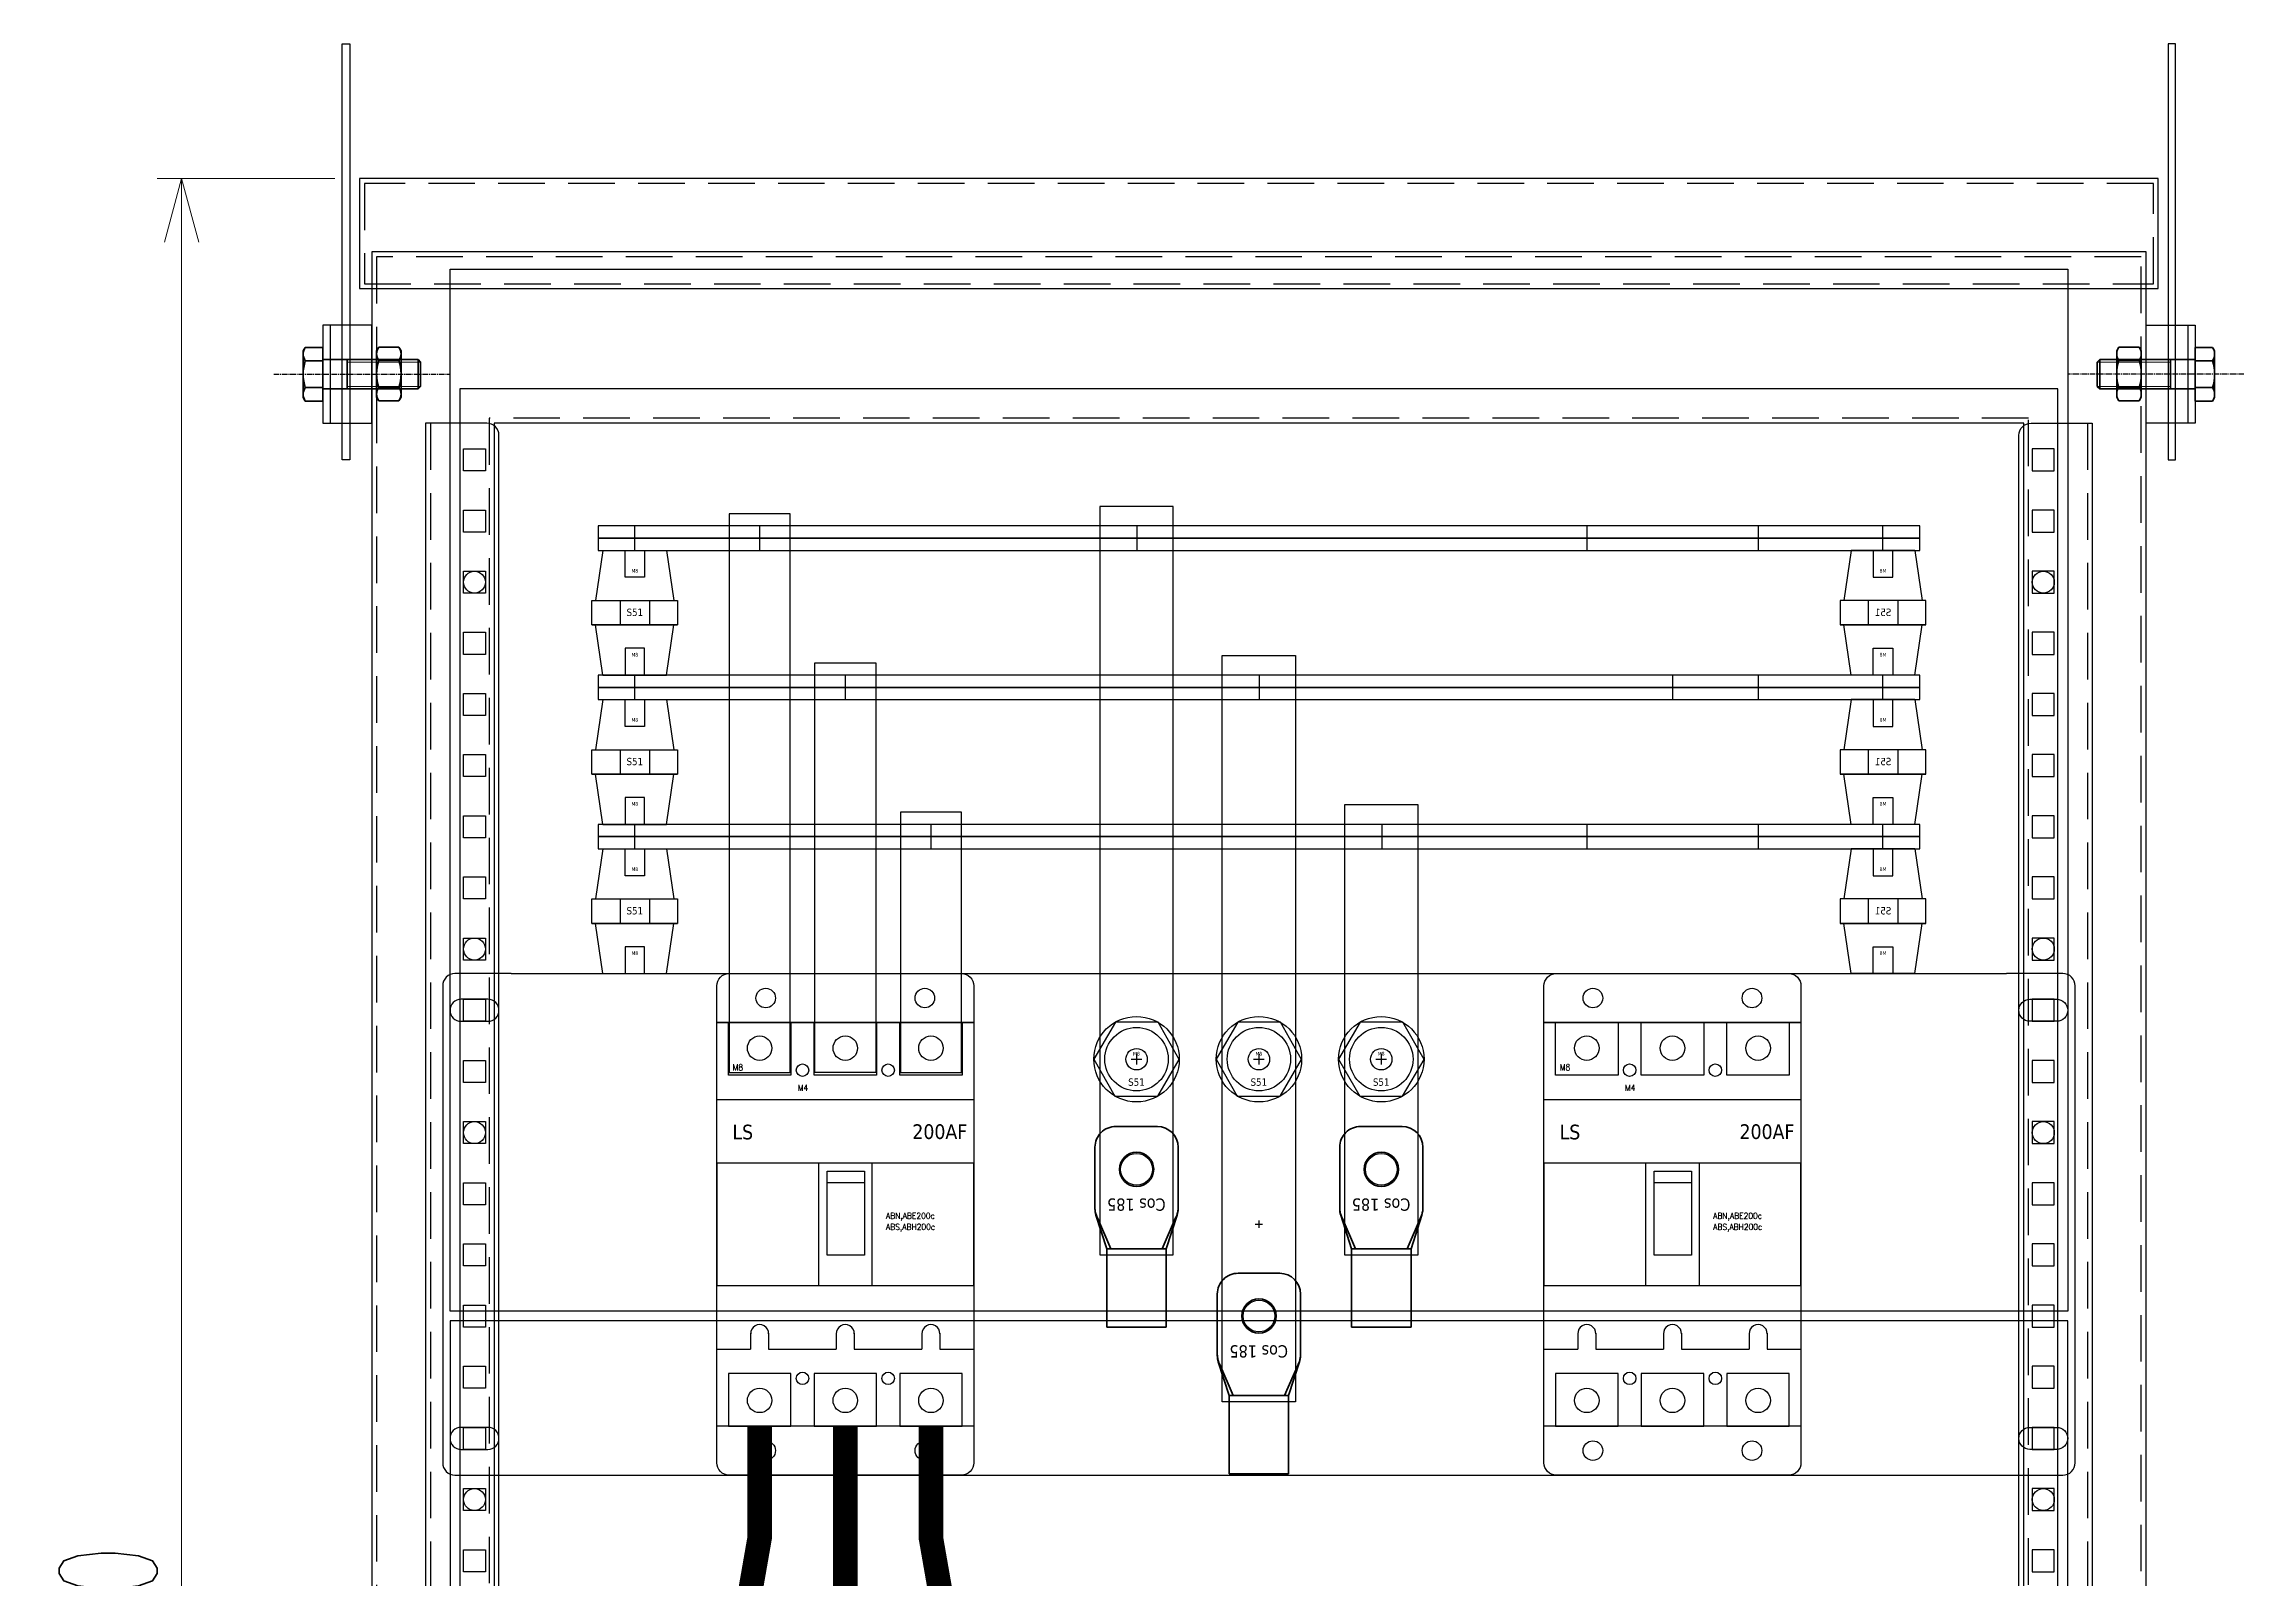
# Model space of a CAD drawing. Header units: millimetres. Extents: x -33730 to 17150, y -76829 to -27437.
# Drawn here: x -3987 to -3088, y -55443 to -54816 of the extents above; entities that cross this region are included whole.
import ezdxf

# ---------------------------------------------------------------- set-up
doc = ezdxf.new("R2010")
doc.units = ezdxf.units.MM
doc.header["$LTSCALE"] = 3
doc.linetypes.add('AXES2', pattern=[1.125, 0.75, -0.125, 0.125, -0.125])
doc.linetypes.add('HIDDEN', pattern=[9.525, 6.35, -3.175])
for name, color, linetype in [('@.HIDDEN', 8, 'HIDDEN'), ('@.VISIBLE', 7, 'Continuous'), ('AXE', 80, 'AXES2')]:
    doc.layers.add(name, color=color, linetype=linetype)
for name, color, linetype, lineweight in [('FIN', 8, 'Continuous', 18), ('FORT', 2, 'Continuous', 35), ('Symbol (ISO)', 7, 'Continuous', 25), ('Text', 7, 'Continuous', 13), ('Visible (ISO)', 7, 'Continuous', 50)]:
    doc.layers.add(name, color=color, linetype=linetype, lineweight=lineweight)
doc.styles.add('Ann_w01', font='romans.shx', dxfattribs={"width": 0.6, "bigfont": 'chineset.shx'})
doc.styles.add('hw_Standard', font='complex.shx', dxfattribs={"width": 0.9})
doc.styles.add('Note Text (ISO)', font='tahoma.ttf')
doc.styles.get("Standard").update_dxf_attribs({"font": 'arial.ttf'})
doc.styles.add('Tahoma (Input Text)', font='tahoma.ttf')
doc.dimstyles.new('Dim 01_SC20', dxfattribs={"dimscale": 20, "dimtxt": 2, "dimasz": 1.3, "dimexe": 0.5, "dimexo": 0.5, "dimgap": 0.5, "dimtad": 1, "dimdec": 1, "dimzin": 12, "dimdsep": 46, "dimtxsty": 'Ann_w01', "dimblk": 'OPEN30', "dimcen": 1.5, "dimclrd": 6, "dimclre": 6, "dimclrt": 3, "dimadec": 1, "dimazin": 3, "dimtm": 1e-09, "dimtfac": 1, "dimtdec": 1, "dimtix": 1, "dimtmove": 0, "dimatfit": 3, "dimldrblk": 'OPEN30', "dimfxl": 1, "dimtolj": 1, "dimlwd": 0, "dimlwe": 0, "dimarcsym": 0})

# ---------------------------------------------------------------- blocks, each defined once
blk = doc.blocks.new('_Open30')
at = {"color": 0, "linetype": 'ByBlock', "lineweight": -2}
for p, q in [((-1, 0.268), (0, 0)), ((0, 0), (-1, -0.268)), ((0, 0), (-1, 0))]:
    blk.add_line(p, q, dxfattribs=at)
blk = doc.blocks.new('*D1521')
at = {"layer": '@.VISIBLE', "color": 6, "lineweight": 0, "transparency": 16777216}
for p, q in [((-3868.23, -54870.91), (-3940.88, -54870.91)), ((-3930.88, -56044.91), (-3930.88, -54896.91)), ((-3863.23, -56070.91), (-3940.88, -56070.91))]:
    blk.add_line(p, q, dxfattribs=at)
at = {"layer": 'Defpoints', "color": 0, "transparency": 16777216}
for p in [(-3930.88, -54870.91), (-3858.23, -54870.91), (-3853.23, -56070.91)]:
    blk.add_point(p, dxfattribs=at)
at = {"layer": '@.VISIBLE', "color": 6, "lineweight": 0, "transparency": 16777216, "xscale": 26, "yscale": 26, "zscale": 26}
for p, rotation in [((-3930.88, -54870.91), 90), ((-3930.88, -56070.91), 270)]:
    blk.add_blockref('_Open30', p, dxfattribs=dict(at, rotation=rotation))
at = {"layer": '@.VISIBLE', "color": 3, "transparency": 16777216, "insert": (-3960.88, -55470.91), "char_height": 40, "attachment_point": 5, "rotation": 90, "style": 'Ann_w01'}
blk.add_mtext('\\A1;1200', dxfattribs=at)
blk = doc.blocks.new('*U1506')
at = {"layer": '@.VISIBLE', "color": 151}
blk.add_lwpolyline([(-4.5, 4.5), (4.5, 4.5), (4.5, -4.5), (-4.5, -4.5)], close=True, dxfattribs=at)
blk = doc.blocks.new('*U1505')
at = {"layer": '@.VISIBLE', "color": 0, "linetype": 'ByBlock', "lineweight": -2}
for p in [(0, 700), (0, 675), (0, 650), (0, 625), (0, 600), (0, 575), (0, 550), (0, 525), (0, 500), (0, 475), (0, 450), (0, 425), (0, 400), (0, 375), (0, 350), (0, 325), (0, 300), (0, 275), (0, 250), (0, 225), (0, 200), (0, 175), (0, 150), (0, 125), (0, 100), (0, 75), (0, 50), (0, 25), (0, 0)]:
    blk.add_blockref('*U1506', p, dxfattribs=at)
blk = doc.blocks.new('*U1494')
at = {"layer": '@.VISIBLE', "color": 151}
blk.add_lwpolyline([(-4.5, 4.5), (4.5, 4.5), (4.5, -4.5), (-4.5, -4.5)], close=True, dxfattribs=at)
blk = doc.blocks.new('*U1513')
at = {"layer": '@.VISIBLE', "color": 0, "linetype": 'ByBlock', "lineweight": -2}
for p in [(0, 700), (0, 675), (0, 650), (0, 625), (0, 600), (0, 575), (0, 550), (0, 525), (0, 500), (0, 475), (0, 450), (0, 425), (0, 400), (0, 375), (0, 350), (0, 325), (0, 300), (0, 275), (0, 250), (0, 225), (0, 200), (0, 175), (0, 150), (0, 125), (0, 100), (0, 75), (0, 50), (0, 25), (0, 0)]:
    blk.add_blockref('*U1494', p, dxfattribs=at)
blk = doc.blocks.new('H12-040')
at = {"layer": 'AXE'}
blk.add_line((0, 20), (0, -52.15), dxfattribs=at)
at = {"layer": 'FIN'}
for p, q in [((-4.95, -10), (-4.95, -40)), ((4.95, -10), (4.95, -40))]:
    blk.add_line(p, q, dxfattribs=at)
at = {"layer": 'FORT'}
for p, q in [((-10.97, 7.15), (-9.5, 8)), ((-10.97, 0), (-10.97, 7.15)), ((-10.97, 0), (10.97, 0)), ((9.5, 8), (-9.5, 8)), ((-6, 0), (-6, -38.95)), ((-5.48, 0), (-5.48, 7.15)), ((5.48, 0), (5.48, 7.15)), ((6, 0), (6, -38.95)), ((10.97, 7.15), (9.5, 8)), ((10.97, 0), (10.97, 7.15)), ((6, -10), (-6, -10)), ((6, -38.95), (-6, -38.95)), ((-4.95, -40), (-6, -38.95)), ((4.95, -40), (-4.95, -40)), ((6, -38.95), (4.95, -40))]:
    blk.add_line(p, q, dxfattribs=at)
for centre, radius, start, end in [((-8.23, 3.14), 4.86, 55.61585, 124.38415), ((0, -10.15), 18.15, 72.4121, 107.5879), ((8.23, 3.14), 4.86, 55.61585, 124.38415)]:
    blk.add_arc(centre, radius, start, end, dxfattribs=at)
blk = doc.blocks.new('HM12_COTE')
at = {"layer": 'FORT'}
for p, q in [((-10.97, 9.15), (-9.5, 10)), ((-10.97, 0.85), (-10.97, 9.15)), ((9.5, 10), (-9.5, 10)), ((-5.48, 0.85), (-5.48, 9.15)), ((5.48, 0.85), (5.48, 9.15)), ((10.97, 9.15), (9.5, 10)), ((10.97, 0.85), (10.97, 9.15)), ((-9.5, 0), (-10.97, 0.85)), ((-9.5, 0), (9.5, 0)), ((9.5, 0), (10.97, 0.85))]:
    blk.add_line(p, q, dxfattribs=at)
for centre, radius, start, end in [((-8.23, 5.14), 4.86, 55.61585, 124.38415), ((0, -8.15), 18.15, 72.4121, 107.5879), ((8.23, 5.14), 4.86, 55.61585, 124.38415), ((-8.23, 4.86), 4.86, 235.61585, 304.38415), ((0, 18.15), 18.15, 252.4121, 287.5879), ((8.23, 4.86), 4.86, 235.61585, 304.38415)]:
    blk.add_arc(centre, radius, start, end, dxfattribs=at)
blk = doc.blocks.new('Oval 20x9')
at = {"layer": '@.VISIBLE', "color": 2}
blk.add_lwpolyline([(-5.5, -4.5), (5.5, -4.5, 0.414214), (10, 0), (10, 0, 0.414214), (5.5, 4.5), (-5.5, 4.5, 0.414214), (-10, 0), (-10, 0, 0.414214)], format="xyb", close=True, dxfattribs=at)
blk = doc.blocks.new('*U162')
at = {"layer": '@.HIDDEN', "linetype": 'HIDDEN'}
for p, q in [((333.5, 1.5), (333.5, -1.5)), ((332, 0), (335, 0))]:
    blk.add_line(p, q, dxfattribs=at)
at = {"layer": '@.VISIBLE'}
for p, q in [((28, 102.5), (639, 102.5)), ((28, -102.5), (639, -102.5))]:
    blk.add_line(p, q, dxfattribs=at)
for points in [[(28, 102.5), (5, 102.5, 0.414214), (0, 97.5), (0, -97.5, 0.414214), (5, -102.5), (28, -102.5)], [(639, -102.5), (662, -102.5, 0.414214), (667, -97.5), (667, 97.5, 0.414214), (662, 102.5), (639, 102.5)]]:
    blk.add_lwpolyline(points, format="xyb", dxfattribs=at)
for p in [(13, 87.5), (13, -87.5)]:
    blk.add_blockref('Oval 20x9', p, dxfattribs=at)
at = {"layer": '@.VISIBLE', "xscale": -1}
for p in [(654, 87.5), (654, -87.5)]:
    blk.add_blockref('Oval 20x9', p, dxfattribs=at)
blk = doc.blocks.new('*U70')
at = {"color": 1}
for p, q in [((-30.5, -7.97), (-30.5, 27.03)), ((-30.5, 27.03), (-20.5, 27.03)), ((-30.5, 27.03), (-30.5, -7.97)), ((-20.5, 27.03), (-20.5, -7.97)), ((-51, 22.53), (-30.5, 25.53)), ((-51, 22.53), (-51, -3.47)), ((-30.5, 25.53), (-30.5, -6.47)), ((-20.5, 25.53), (-20.5, -6.47)), ((0, 22.53), (-20.5, 25.53)), ((0, 22.53), (0, -3.47)), ((-20.5, 15.53), (-30.5, 15.53)), ((-20.5, 3.53), (-30.5, 3.53)), ((-51, -3.47), (-30.5, -6.47)), ((-20.5, -7.97), (-30.5, -7.97)), ((0, -3.47), (-20.5, -6.47))]:
    blk.add_line(p, q, dxfattribs=at)
for points in [[(-51, 13.53), (-51, 5.53), (-40, 5.53), (-40, 13.53)], [(0, 13.53), (0, 5.53), (-11, 5.53), (-11, 13.53)]]:
    blk.add_lwpolyline(points, close=True, dxfattribs=at)
at = {"color": 1, "width": 30.0978, "attachment_point": 5, "rotation": 270}
for s, insert, char_height in [('{\\fTahoma|b0|i0|c0|p34;M8}', (-42.66, 9.53), 1.5), ('{\\fTahoma|b0|i0|c0|p34;S51}', (-25.34, 9.53), 3), ('{\\fTahoma|b0|i0|c0|p34;M8}', (-8.34, 9.53), 1.5)]:
    blk.add_mtext(s, dxfattribs=dict(at, insert=insert, char_height=char_height))
blk = doc.blocks.new('*U72')
at = {"color": 1}
for p, q in [((369.04, -3108.78), (394.54, -3108.78)), ((404.04, -3108.78), (429.54, -3108.78)), ((439.04, -3108.78), (464.54, -3108.78)), ((369.04, -3273.78), (394.54, -3273.78)), ((404.04, -3273.78), (429.54, -3273.78)), ((439.04, -3273.78), (464.54, -3273.78))]:
    blk.add_line(p, q, dxfattribs=at)
for p, q in [((364.29, -3140.28), (469.29, -3140.28)), ((405.79, -3166.28), (405.79, -3216.28)), ((409.35, -3169.56), (424.59, -3169.56)), ((409.35, -3174.36), (409.35, -3169.56)), ((409.35, -3169.56), (424.59, -3169.56)), ((409.35, -3203.93), (409.35, -3169.56)), ((424.59, -3169.56), (424.59, -3174.36)), ((424.59, -3169.56), (424.59, -3203.93)), ((427.79, -3216.28), (427.79, -3166.28)), ((424.59, -3174.36), (409.35, -3174.36)), ((424.59, -3203.93), (409.35, -3203.93)), ((405.79, -3216.28), (427.79, -3216.28)), ((378.13, -3235.8), (378.13, -3242.28)), ((385.44, -3235.8), (385.44, -3242.28)), ((413.13, -3235.8), (413.13, -3242.28)), ((420.44, -3235.8), (420.44, -3242.28)), ((448.13, -3235.8), (448.13, -3242.28)), ((455.44, -3235.8), (455.44, -3242.28)), ((364.29, -3242.28), (378.13, -3242.28)), ((385.44, -3242.28), (413.13, -3242.28)), ((420.44, -3242.28), (448.13, -3242.28)), ((455.44, -3242.28), (469.29, -3242.28))]:
    blk.add_line(p, q)
blk.add_lwpolyline([(364.29, -3108.78), (469.29, -3108.78), (469.29, -3273.78), (364.29, -3273.78)], close=True)
for points in [[(369.04, -3108.78), (394.54, -3108.78), (394.54, -3130.28), (369.04, -3130.28)], [(404.04, -3108.78), (429.54, -3108.78), (429.54, -3130.28), (404.04, -3130.28)], [(439.04, -3108.78), (464.54, -3108.78), (464.54, -3130.28), (439.04, -3130.28)], [(369.04, -3273.78), (394.54, -3273.78), (394.54, -3252.28), (369.04, -3252.28)], [(404.04, -3273.78), (429.54, -3273.78), (429.54, -3252.28), (404.04, -3252.28)], [(439.04, -3273.78), (464.54, -3273.78), (464.54, -3252.28), (439.04, -3252.28)]]:
    blk.add_lwpolyline(points, close=True, dxfattribs=at)
at = {"color": 3}
blk.add_lwpolyline([(364.29, -3216.28), (469.29, -3216.28), (469.29, -3166.28), (364.29, -3166.28)], close=True, dxfattribs=at)
at = {"color": 1}
for centre in [(381.79, -3119.28), (416.79, -3119.28), (451.79, -3119.28), (381.79, -3263.28), (416.79, -3263.28), (451.79, -3263.28)]:
    blk.add_circle(centre, 5, dxfattribs=at)
at = {"color": 3}
for centre in [(399.29, -3128.28), (434.29, -3128.28), (399.29, -3254.28), (434.29, -3254.28)]:
    blk.add_circle(centre, 2.55, dxfattribs=at)
for centre in [(381.79, -3235.95), (416.79, -3235.95), (451.79, -3235.95)]:
    blk.add_arc(centre, 3.66, 357.595, 182.405)
at = {"color": 251, "style": 'hw_Standard', "width": 0.9}
for s, p in [('M8', (370.79, -3128.36)), ('M4', (397.41, -3136.74)), ('ABN,ABE200c', (433.42, -3189.06)), ('ABS,ABH200c', (433.42, -3193.58))]:
    blk.add_text(s, height=2.5, dxfattribs=at).set_placement(p)
at = {"layer": 'Text', "char_height": 6, "attachment_point": 1, "style": 'Tahoma (Input Text)'}
for s, insert in [('LS', (370.68, -3150.56)), ('200AF', (444.19, -3150.4))]:
    blk.add_mtext_dynamic_manual_height_columns(s, width=11.0147, gutter_width=1, heights=[0], dxfattribs=dict(at, insert=insert))
blk = doc.blocks.new('*U107')
at = {"layer": '@.VISIBLE'}
for p, q in [((0, 105), (0, 0)), ((165, 105), (165, 0))]:
    blk.add_line(p, q, dxfattribs=at)
blk.add_lwpolyline([(185, 100), (185, 5, -0.414214), (180, 0), (-15, 0, -0.414214), (-20, 5), (-20, 100, -0.414214), (-15, 105), (180, 105, -0.414214)], format="xyb", close=True, dxfattribs=at)
at = {"layer": '@.VISIBLE', "color": 2}
for centre in [(-10, 85), (175, 85), (-10, 20), (175, 20)]:
    blk.add_circle(centre, 4, dxfattribs=at)
blk = doc.blocks.new('*U16')
at = {"color": 252}
for p, q in [((-2.18, 9.53), (2.18, 9.53)), ((0, 11.71), (0, 7.34))]:
    blk.add_line(p, q, dxfattribs=at)
at = {"color": 1}
blk.add_lwpolyline([(-8.64, 24.7), (-17.46, 9.49), (-8.82, -5.54), (8.64, -5.65), (17.46, 9.42), (8.82, 24.6)], close=True, dxfattribs=at)
for radius in [17.46, 12.96, 4.37]:
    blk.add_circle((0, 9.53), radius, dxfattribs=at)
at = {"color": 1, "width": 30.0978, "attachment_point": 5}
for s, insert, char_height in [('{\\fTahoma|b0|i0|c0|p34;M8}', (-0.04, 11.77), 1.5), ('{\\fTahoma|b0|i0|c0|p34;S51}', (-0.04, 0.14), 3)]:
    blk.add_mtext(s, dxfattribs=dict(at, insert=insert, char_height=char_height))
blk = doc.blocks.new('A$Ce8ab157e')
at = {"layer": '@.VISIBLE', "color": 2}
blk.add_lwpolyline([(0, 426), (661, 426), (661, 0), (0, 0)], close=True, dxfattribs=at)
for centre in [(10, 298), (651, 298), (10, 148), (651, 148), (10, 73), (651, 73)]:
    blk.add_circle(centre, 4.5, dxfattribs=at)
blk = doc.blocks.new('A$Cd8c6fb24')
at = {"layer": '@.VISIBLE', "color": 2}
blk.add_lwpolyline([(661, 406), (0, 406), (0, 0), (661, 0)], close=True, dxfattribs=at)
for centre in [(10, 333), (651, 333), (10, 258), (651, 258), (10, 108), (651, 108)]:
    blk.add_circle(centre, 4.5, dxfattribs=at)
blk = doc.blocks.new('3tứgdq')
at = {"layer": 'Visible (ISO)'}
for p, q in [((-12.15, 64.5), (12.15, 64.5)), ((-12.15, 32.5), (-12.15, 64.5)), ((12.15, 32.5), (12.15, 64.5)), ((-16.59, 18.78), (-12.15, 32.5)), ((-10.51, 32.5), (-15.98, 19.85)), ((-10.87, 32.5), (-12.15, 32.5)), ((-10.51, 32.5), (-10.87, 32.5)), ((10.51, 32.5), (-10.51, 32.5)), ((10.87, 32.5), (10.51, 32.5)), ((10.51, 32.5), (15.98, 19.85)), ((12.15, 32.5), (10.87, 32.5)), ((12.15, 32.5), (16.59, 18.78)), ((-17, 15.85), (-17, 14.47)), ((-17, -9), (-17, 14.47)), ((17, 14.47), (17, 15.85)), ((17, 14.47), (17, -9)), ((8.5, -17.5), (-8.5, -17.5))]:
    blk.add_line(p, q, dxfattribs=at)
blk.add_circle((0, 0), 7, dxfattribs=at)
for centre, start, end in [((-8.5, 16.16), 162.08225, 180), ((8.5, 16.16), 0, 17.91775), ((-8.5, -9), 180, 270), ((8.5, -9), 270, 0)]:
    blk.add_arc(centre, 8.5, start, end, dxfattribs=at)
for points, knots in [([(-17, 15.85), (-17, 16.37), (-16.95, 16.87), (-16.75, 17.9), (-16.6, 18.41), (-16.4, 18.88)], [0, 0, 0, 0, 0.1574501, 0.1574501, 0.3325502, 0.3325502, 0.3325502, 0.3325502]), ([(16.4, 18.88), (16.26, 19.2), (16.13, 19.5), (16, 19.81), (15.99, 19.83), (15.98, 19.85)], [-0.9869675, -0.9869675, -0.9869675, -0.9869675, -0.8920773, -0.8920773, -0.8865361, -0.8865361, -0.8865361, -0.8865361]), ([(16.4, 18.88), (16.6, 18.41), (16.75, 17.9), (16.95, 16.88), (17, 16.37), (17, 15.85)], [0, 0, 0, 0, 0.1745367, 0.1745367, 0.3327626, 0.3327626, 0.3327626, 0.3327626]), ([(-17, 16.16), (-17, 16.16), (-17, 16.15), (-17, 16.11), (-17, 16.08), (-17, 16.04), (-17, 16), (-17, 15.95), (-17, 15.88), (-17, 15.87), (-17, 15.85)], [0.020691, 0.020691, 0.020691, 0.020691, 0.1566255, 0.1566255, 0.313251, 0.313251, 0.313251, 0.4698764, 0.4698764, 0.5087788, 0.5087788, 0.5087788, 0.5087788]), ([(17, 15.85), (17, 15.87), (17, 15.88), (17, 15.95), (17, 16), (17, 16.04), (17, 16.08), (17, 16.11), (17, 16.15), (17, 16.16), (17, 16.16)], [0.1172278, 0.1172278, 0.1172278, 0.1172278, 0.1565016, 0.1565016, 0.3130033, 0.3130033, 0.3130033, 0.4695049, 0.4695049, 0.6053156, 0.6053156, 0.6053156, 0.6053156])]:
    blk.add_open_spline(points, degree=3, knots=knots, dxfattribs=at)
blk.add_open_spline([(-15.98, 19.85), (-16.12, 19.54), (-16.25, 19.21), (-16.4, 18.88)], degree=3, dxfattribs=at)
at = {"layer": 'Symbol (ISO)', "insert": (-11.88, 16.95), "char_height": 5, "width": 34.064, "attachment_point": 1, "style": 'Note Text (ISO)'}
blk.add_mtext('Cos 185', dxfattribs=at)

msp = doc.modelspace()

# ---------------------------------------------------------------- linework, layer by layer
at = {"layer": '@.VISIBLE'}
for p, q in [((-3870.23, -54930.91), (-3870.23, -54970.91)), ((-3111.23, -54930.91), (-3111.23, -54970.91)), ((-3745.73, -55022.91), (-3745.73, -55012.91)), ((-3694.73, -55012.91), (-3694.73, -55022.91)), ((-3540.56, -55012.91), (-3540.56, -55022.91)), ((-3356.75, -55012.91), (-3356.75, -55022.91)), ((-3286.75, -55012.91), (-3286.75, -55022.91)), ((-3235.73, -55022.91), (-3235.73, -55012.91)), ((-3745.73, -55083.91), (-3745.73, -55073.91)), ((-3659.73, -55073.91), (-3659.73, -55083.91)), ((-3490.56, -55073.91), (-3490.56, -55083.91)), ((-3321.75, -55073.91), (-3321.75, -55083.91)), ((-3286.75, -55073.91), (-3286.75, -55083.91)), ((-3235.73, -55083.91), (-3235.73, -55073.91)), ((-3745.73, -55144.91), (-3745.73, -55134.91)), ((-3624.73, -55134.91), (-3624.73, -55144.91)), ((-3440.56, -55134.91), (-3440.56, -55144.91)), ((-3356.75, -55134.91), (-3356.75, -55144.91)), ((-3286.75, -55134.91), (-3286.75, -55144.91)), ((-3235.73, -55144.91), (-3235.73, -55134.91))]:
    msp.add_line(p, q, dxfattribs=at)
at = {"layer": '@.VISIBLE', "color": 151, "linetype": 'HIDDEN'}
for p, q in [((-3829.23, -54970.91), (-3829.23, -55700.91)), ((-3152.23, -54970.91), (-3152.23, -55700.91))]:
    msp.add_line(p, q, dxfattribs=at)
at = {"layer": '@.VISIBLE', "color": 3}
for points in [[(-3862.23, -54985.91), (-3865.23, -54985.91), (-3865.23, -54815.91), (-3862.23, -54815.91)], [(-3119.23, -54985.91), (-3116.23, -54985.91), (-3116.23, -54815.91), (-3119.23, -54815.91)]]:
    msp.add_lwpolyline(points, close=True, dxfattribs=at)
at = {"layer": '@.VISIBLE', "color": 1}
for points in [[(-3858.23, -54915.91), (-3123.23, -54915.91), (-3123.23, -54870.91), (-3858.23, -54870.91)], [(-3425.72, -55126.91), (-3455.72, -55126.91), (-3455.72, -55310.91), (-3425.72, -55310.91)], [(-3760.73, -55139.91), (-3220.73, -55139.91), (-3220.73, -55134.91), (-3760.73, -55134.91)], [(-3612.23, -55129.91), (-3637.23, -55129.91), (-3637.23, -55236.41), (-3612.23, -55236.41)], [(-3760.73, -55144.91), (-3220.73, -55144.91), (-3220.73, -55139.91), (-3760.73, -55139.91)]]:
    msp.add_lwpolyline(points, close=True, dxfattribs=at)
at = {"layer": '@.VISIBLE', "color": 1, "linetype": 'HIDDEN'}
msp.add_lwpolyline([(-3856.23, -54913.91), (-3125.23, -54913.91), (-3125.23, -54872.91), (-3856.23, -54872.91)], close=True, dxfattribs=at)
at = {"layer": '@.VISIBLE'}
for points in [[(-3853.23, -56070.91), (-3128.23, -56070.91), (-3128.23, -54900.91), (-3853.23, -54900.91)], [(-3853.23, -54930.91), (-3873.23, -54930.91), (-3873.23, -54970.91), (-3853.23, -54970.91)], [(-3128.23, -54930.91), (-3108.23, -54930.91), (-3108.23, -54970.91), (-3128.23, -54970.91)], [(-3164.23, -55714.91), (-3164.23, -54956.91), (-3817.23, -54956.91), (-3817.23, -55714.91)], [(-3178.23, -55700.91), (-3178.23, -54970.91), (-3803.23, -54970.91), (-3803.23, -55700.91)]]:
    msp.add_lwpolyline(points, close=True, dxfattribs=at)
at = {"layer": '@.VISIBLE', "linetype": 'HIDDEN'}
for points in [[(-3851.23, -56068.91), (-3130.23, -56068.91), (-3130.23, -54902.91), (-3851.23, -54902.91)], [(-3176.23, -55702.91), (-3176.23, -54968.91), (-3805.23, -54968.91), (-3805.23, -55702.91)]]:
    msp.add_lwpolyline(points, close=True, dxfattribs=at)
at = {"layer": '@.VISIBLE', "color": 151}
for points in [[(-3806.23, -54970.91), (-3831.23, -54970.91), (-3831.23, -55700.91), (-3806.23, -55700.91, 0.414214), (-3801.23, -55695.91), (-3801.23, -54975.91, 0.414214)], [(-3175.23, -54970.91), (-3150.23, -54970.91), (-3150.23, -55700.91), (-3175.23, -55700.91, -0.414214), (-3180.23, -55695.91), (-3180.23, -54975.91, -0.414214)]]:
    msp.add_lwpolyline(points, format="xyb", close=True, dxfattribs=at)
at = {"layer": '@.VISIBLE', "color": 2}
for points in [[(-3682.23, -55007.91), (-3707.23, -55007.91), (-3707.23, -55236.41), (-3682.23, -55236.41)], [(-3525.72, -55004.91), (-3555.72, -55004.91), (-3555.72, -55310.91), (-3525.72, -55310.91)], [(-3760.73, -55017.91), (-3220.73, -55017.91), (-3220.73, -55012.91), (-3760.73, -55012.91)], [(-3760.73, -55022.91), (-3220.73, -55022.91), (-3220.73, -55017.91), (-3760.73, -55017.91)]]:
    msp.add_lwpolyline(points, close=True, dxfattribs=at)
at = {"layer": '@.VISIBLE', "color": 4}
for points in [[(-3505.72, -55065.91), (-3475.72, -55065.91), (-3475.72, -55370.91), (-3505.72, -55370.91)], [(-3760.73, -55078.91), (-3220.73, -55078.91), (-3220.73, -55073.91), (-3760.73, -55073.91)], [(-3672.23, -55068.91), (-3647.23, -55068.91), (-3647.23, -55236.41), (-3672.23, -55236.41)], [(-3760.73, -55083.91), (-3220.73, -55083.91), (-3220.73, -55078.91), (-3760.73, -55078.91)]]:
    msp.add_lwpolyline(points, close=True, dxfattribs=at)
at = {"layer": '@.VISIBLE', "const_width": 10}
for points in [[(-3694.73, -55380.91), (-3694.73, -55426.65), (-3712.21, -55526.65), (-3712.21, -55558.93)], [(-3659.73, -55380.91), (-3659.73, -55558.93)], [(-3624.73, -55380.91), (-3624.73, -55426.65), (-3607.25, -55526.65), (-3607.25, -55558.93)]]:
    msp.add_lwpolyline(points, dxfattribs=at)
at = {"layer": '@.VISIBLE'}
for centre in [(-3540.72, -55275.91), (-3440.72, -55275.91), (-3490.72, -55335.91)]:
    msp.add_circle(centre, 6.5, dxfattribs=at)

# ---------------------------------------------------------------- block references
at = {"xscale": -1}
for name, p, rotation in [('H12-040', (-3873.23, -54950.91), 90), ('HM12_COTE', (-3841.23, -54950.8), 90), ('*U70', (-3245.25, -55022.91), 270), ('*U70', (-3245.25, -55083.91), 270), ('*U70', (-3245.25, -55144.91), 270)]:
    msp.add_blockref(name, p, dxfattribs=dict(at, rotation=rotation))
for name, p, rotation in [('H12-040', (-3108.23, -54950.91), 270), ('HM12_COTE', (-3140.23, -54950.8), 270), ('*U70', (-3736.2, -55022.91), 90), ('*U70', (-3736.2, -55083.91), 90), ('*U70', (-3736.2, -55144.91), 90), ('3tứgdq', (-3540.72, -55275.91), 180), ('3tứgdq', (-3440.72, -55275.91), 180), ('3tứgdq', (-3490.72, -55335.91), 180)]:
    msp.add_blockref(name, p, dxfattribs=dict(rotation=rotation))
for name, p in [('*U72', (-4076.52, -52107.12)), ('*U16', (-3540.72, -55240.44)), ('*U16', (-3490.72, -55240.44)), ('*U16', (-3440.72, -55240.44)), ('*U72', (-3738.54, -52107.12))]:
    msp.add_blockref(name, p)
at = {"layer": '@.VISIBLE'}
for name, p in [('A$Ce8ab157e', (-3821.23, -55333.91)), ('*U1505', (-3811.23, -55685.91)), ('*U162', (-3824.23, -55298.41)), ('A$Cd8c6fb24', (-3821.23, -55743.91))]:
    msp.add_blockref(name, p, dxfattribs=at)
at = {"layer": '@.VISIBLE', "xscale": -1}
msp.add_blockref('*U1513', (-3170.23, -55685.91), dxfattribs=at)
at = {"layer": '@.VISIBLE', "rotation": 270}
for p in [(-3712.23, -55215.91), (-3374.25, -55215.91)]:
    msp.add_blockref('*U107', p, dxfattribs=at)

# ---------------------------------------------------------------- dimensions: what is measured, and where the dimension line sits
at = {"layer": '@.VISIBLE'}
dim = msp.add_linear_dim(base=(-3930.88, -54870.91), p1=(-3853.23, -56070.91), p2=(-3858.23, -54870.91), angle=90, dimstyle='Dim 01_SC20', dxfattribs=at)
dim.commit()
dim.dimension.update_dxf_attribs({"geometry": '*D1521', "text_midpoint": (-3960.88, -55470.91)})

doc.saveas('drawing.dxf')
